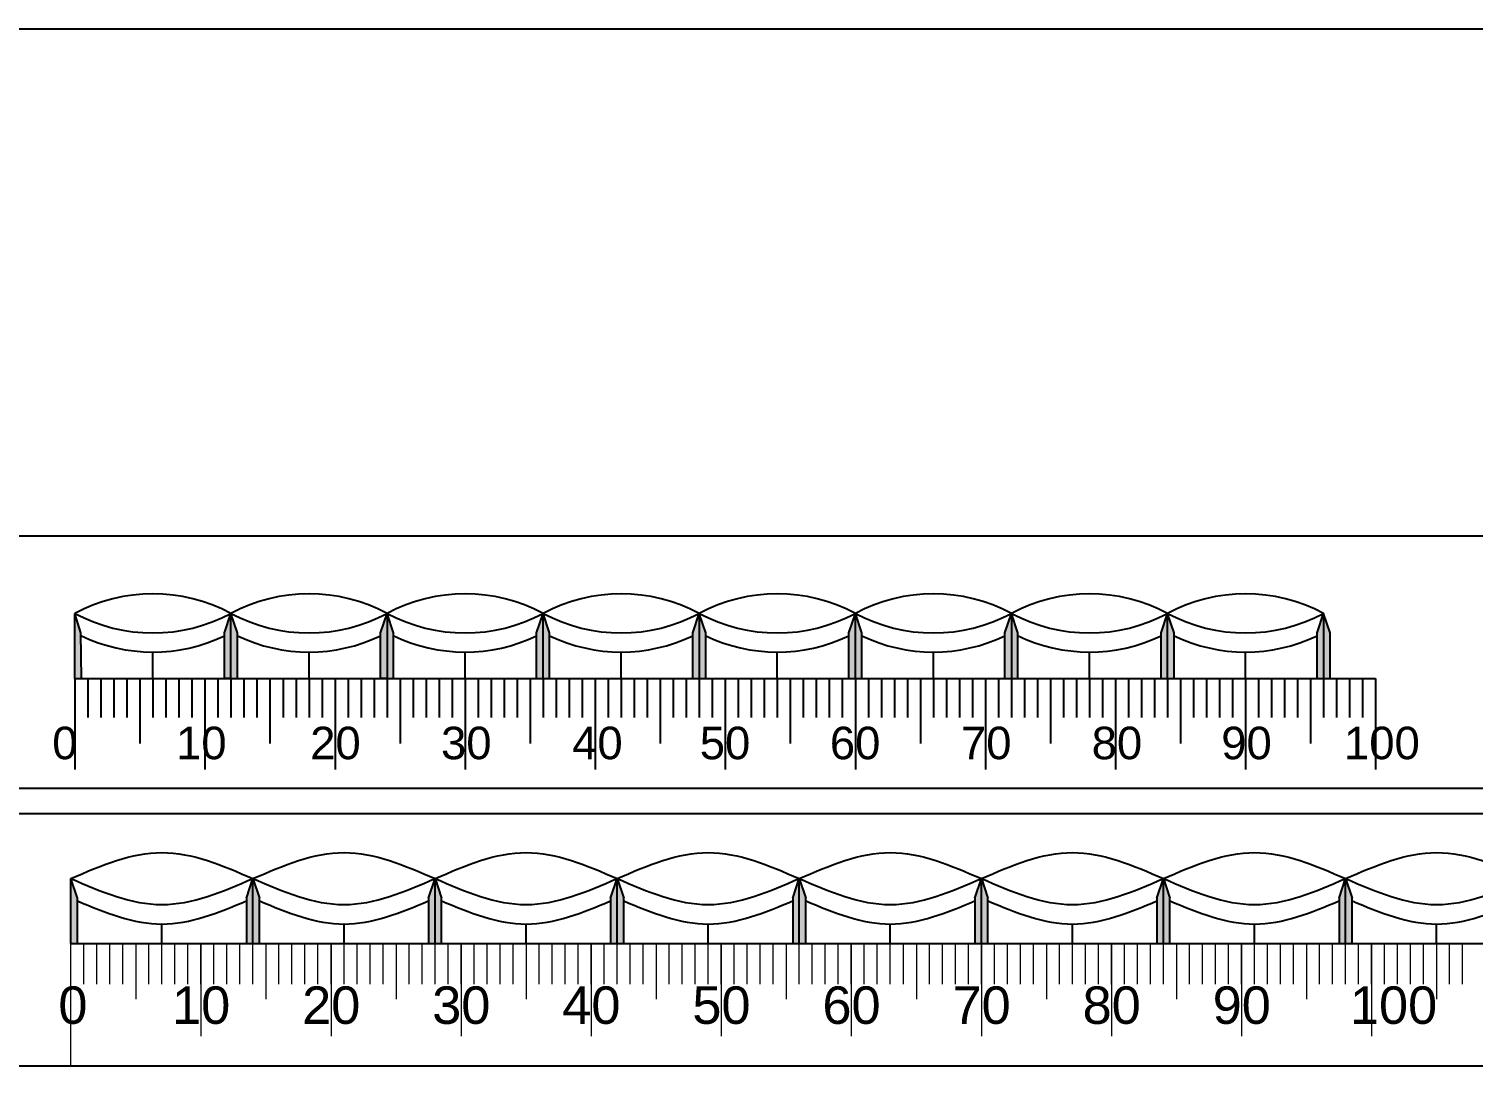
# Model space of a CAD drawing. Header units: millimetres. Extents: x 10828 to 12582, y 10200 to 11457.
# Drawn here: x 10923.6 to 11034.6, y 11373.8 to 11454 of the extents above; entities that cross this region are included whole.
import ezdxf

# ---------------------------------------------------------------- set-up
doc = ezdxf.new("R2010")
doc.units = ezdxf.units.MM
doc.linetypes.add('ACAD_ISO03W100', pattern=[30, 12, -18])
for name, color, linetype, lineweight in [('BTONG', 250, 'Continuous', 30), ('chigioixd', 1, 'ACAD_ISO03W100', 30), ('VATLIEU', 250, 'Continuous', 5)]:
    doc.layers.add(name, color=color, linetype=linetype, lineweight=lineweight)
doc.layers.add('GHICHU', color=7, linetype='Continuous')
doc.styles.get("Standard").update_dxf_attribs({"font": 'arial.ttf'})
doc.styles.add('VN-DIM', font='')
doc.styles.get('VN-DIM').set_extended_font_data('VNI-Helve')

# ---------------------------------------------------------------- blocks, each defined once
blk = doc.blocks.new('*U10')
h = blk.add_hatch(color=3)
h.dxf.hatch_style = 1
h.paths.add_polyline_path([(-11.79, 0.25), (-12.25, 1.75), (-12.25, -3.25), (-11.75, -3.25)])
h.paths.add_polyline_path([(-0.25, 1.75), (-0.75, 0.25), (-0.75, -3.25), (-0.25, -3.25)])
h.paths.add_polyline_path([(0.25, 0.25), (-0.25, 1.75), (-0.25, -3.25), (0.25, -3.25)])
h.paths.add_polyline_path([(11.75, 1.75), (11.25, 0.25), (11.25, -3.25), (11.75, -3.25)])
h.paths.add_polyline_path([(12.25, 0.25), (11.75, 1.75), (11.75, -3.25), (12.25, -3.25)])
for p, q in [((-0.75, 0.25), (-0.25, 1.75)), ((-0.25, -3.25), (-0.25, 1.75)), ((0.25, 0.25), (-0.25, 1.75)), ((11.25, 0.25), (11.75, 1.75)), ((11.75, 1.75), (11.75, -3.25)), ((12.25, 0.25), (11.75, 1.75)), ((-0.75, -3.25), (-0.75, 0.25)), ((0.25, -3.25), (0.25, 0.25)), ((11.25, -3.25), (11.25, 0.25)), ((12.25, -3.25), (12.25, 0.25))]:
    blk.add_line(p, q)
at = {"color": 1}
for p, q in [((-6.25, -3.25), (-6.25, -1.25)), ((5.75, -3.25), (5.75, -1.25))]:
    blk.add_line(p, q, dxfattribs=at)
at = {"color": 5}
for centre, start, end in [((-6.25, -9.5), 61.9275, 118.0725), ((5.75, 13), 241.9275, 298.0725)]:
    blk.add_arc(centre, 12.75, start, end, dxfattribs=at)
at = {"color": 6}
for centre, start, end in [((5.75, -9.5), 61.9275, 118.0725), ((-6.25, 13), 241.9275, 298.0725)]:
    blk.add_arc(centre, 12.75, start, end, dxfattribs=at)
at = {"color": 1}
for centre, start in [((-6.25, 11.53), 244.2665), ((5.75, 11.53), 244.4453)]:
    blk.add_arc(centre, 12.75, start, 295.5547, dxfattribs=at)
blk = doc.blocks.new('*U11')
at = {"color": 0, "linetype": 'ByBlock', "lineweight": -2, "transparency": 16777216}
for p in [(0, 0), (24, 0), (48, 0), (72, 0)]:
    blk.add_blockref('*U10', p, dxfattribs=at)

msp = doc.modelspace()

# ---------------------------------------------------------------- hatches: boundary and pattern name
h = msp.add_hatch(color=3)
h.dxf.hatch_style = 1
h.paths.add_polyline_path([(10927.3, 11387.19), (10926.8, 11388.69), (10926.8, 11383.69), (10927.3, 11383.69)])
h.paths.add_polyline_path([(10940.8, 11388.69), (10940.3, 11387.19), (10940.3, 11383.69), (10940.8, 11383.69)])
h.paths.add_polyline_path([(10941.3, 11387.19), (10940.8, 11388.69), (10940.8, 11383.69), (10941.3, 11383.69)])
h.paths.add_polyline_path([(10954.8, 11388.69), (10954.3, 11387.19), (10954.3, 11383.69), (10954.8, 11383.69)])
h.paths.add_polyline_path([(10955.3, 11387.19), (10954.8, 11388.69), (10954.8, 11383.69), (10955.3, 11383.69)])
h.paths.add_polyline_path([(10968.8, 11388.69), (10968.3, 11387.19), (10968.3, 11383.69), (10968.8, 11383.69)])
h.paths.add_polyline_path([(10969.3, 11387.19), (10968.8, 11388.69), (10968.8, 11383.69), (10969.3, 11383.69)])
h.paths.add_polyline_path([(10982.8, 11388.69), (10982.3, 11387.19), (10982.3, 11383.69), (10982.8, 11383.69)])
h.paths.add_polyline_path([(10983.3, 11387.19), (10982.8, 11388.69), (10982.8, 11383.69), (10983.3, 11383.69)])
h.paths.add_polyline_path([(10996.8, 11388.69), (10996.3, 11387.19), (10996.3, 11383.69), (10996.8, 11383.69)])
h.paths.add_polyline_path([(10997.3, 11387.19), (10996.8, 11388.69), (10996.8, 11383.69), (10997.3, 11383.69)])
h.paths.add_polyline_path([(11011.3, 11387.19), (11010.8, 11388.69), (11010.8, 11383.69), (11011.3, 11383.69)])
h.paths.add_polyline_path([(11010.8, 11388.69), (11010.3, 11387.19), (11010.3, 11383.69), (11010.8, 11383.69)])
h.paths.add_polyline_path([(11024.8, 11388.69), (11024.3, 11387.19), (11024.3, 11383.69), (11024.8, 11383.69)])
h.paths.add_polyline_path([(11025.3, 11387.19), (11024.8, 11388.69), (11024.8, 11383.69), (11025.3, 11383.69)])
h.paths.add_polyline_path([(11038.8, 11388.69), (11038.3, 11387.19), (11038.3, 11383.69), (11038.8, 11383.69)])
h.paths.add_polyline_path([(11039.3, 11387.19), (11038.8, 11388.69), (11038.8, 11383.69), (11039.3, 11383.69)])
h.paths.add_polyline_path([(11053.3, 11387.19), (11052.8, 11388.69), (11052.8, 11383.69), (11053.3, 11383.69)])
h.paths.add_polyline_path([(11052.8, 11388.69), (11052.3, 11387.19), (11052.3, 11383.69), (11052.8, 11383.69)])
h.paths.add_polyline_path([(11066.8, 11388.69), (11066.3, 11387.19), (11066.3, 11383.69), (11066.8, 11383.69)])
h.paths.add_polyline_path([(11067.3, 11387.19), (11066.8, 11388.69), (11066.8, 11383.69), (11067.3, 11383.69)])

# ---------------------------------------------------------------- linework, layer by layer
for p, q in [((10927.11, 11404.07), (10927.11, 11409.07)), ((10927.57, 11407.57), (10927.11, 11409.07)), ((10927.61, 11404.07), (10927.57, 11407.57)), ((10927.11, 11404.07), (10927.11, 11397.07)), ((10927.11, 11404.07), (10928.11, 11404.07)), ((10927.11, 11404.07), (10927.61, 11404.07)), ((10928.11, 11404.07), (10928.11, 11401.07)), ((10928.11, 11404.07), (10929.11, 11404.07)), ((10929.11, 11404.07), (10929.11, 11401.07)), ((10929.11, 11404.07), (10930.11, 11404.07)), ((10930.11, 11404.07), (10930.11, 11401.07)), ((10930.11, 11404.07), (10931.11, 11404.07)), ((10931.11, 11404.07), (10931.11, 11401.07)), ((10931.11, 11404.07), (10932.11, 11404.07)), ((10932.11, 11404.07), (10932.11, 11399.07)), ((10932.11, 11404.07), (10933.11, 11404.07)), ((10933.11, 11404.07), (10933.11, 11401.07)), ((10933.11, 11404.07), (10934.11, 11404.07)), ((10934.11, 11404.07), (10934.11, 11401.07)), ((10934.11, 11404.07), (10935.11, 11404.07)), ((10935.11, 11404.07), (10935.11, 11401.07)), ((10935.11, 11404.07), (10936.11, 11404.07)), ((10936.11, 11404.07), (10936.11, 11401.07)), ((10936.11, 11404.07), (10937.11, 11404.07)), ((10937.11, 11404.07), (10937.11, 11397.07)), ((10937.11, 11404.07), (10937.11, 11397.07)), ((10937.11, 11404.07), (10938.11, 11404.07)), ((10938.11, 11404.07), (10938.11, 11401.07)), ((10938.11, 11404.07), (10939.11, 11404.07)), ((10939.11, 11404.07), (10938.61, 11404.07)), ((10939.11, 11404.07), (10939.11, 11401.07)), ((10939.11, 11404.07), (10940.11, 11404.07)), ((10939.11, 11404.07), (10939.61, 11404.07)), ((10940.11, 11404.07), (10940.11, 11401.07)), ((10940.11, 11404.07), (10941.11, 11404.07)), ((10941.11, 11404.07), (10941.11, 11401.07)), ((10941.11, 11404.07), (10942.11, 11404.07)), ((10942.11, 11404.07), (10942.11, 11399.07)), ((10942.11, 11404.07), (10943.11, 11404.07)), ((10943.11, 11404.07), (10943.11, 11401.07)), ((10943.11, 11404.07), (10944.11, 11404.07)), ((10944.11, 11404.07), (10944.11, 11401.07)), ((10944.11, 11404.07), (10945.11, 11404.07)), ((10945.11, 11404.07), (10945.11, 11401.07)), ((10945.11, 11404.07), (10946.11, 11404.07)), ((10946.11, 11404.07), (10946.11, 11401.07)), ((10946.11, 11404.07), (10947.11, 11404.07)), ((10947.11, 11404.07), (10947.11, 11397.07)), ((10947.11, 11404.07), (10947.11, 11397.07)), ((10947.11, 11404.07), (10948.11, 11404.07)), ((10948.11, 11404.07), (10948.11, 11401.07)), ((10948.11, 11404.07), (10949.11, 11404.07)), ((10949.11, 11404.07), (10949.11, 11401.07)), ((10949.11, 11404.07), (10950.11, 11404.07)), ((10950.11, 11404.07), (10950.11, 11401.07)), ((10950.11, 11404.07), (10951.11, 11404.07)), ((10951.11, 11404.07), (10950.61, 11404.07)), ((10951.11, 11404.07), (10951.11, 11401.07)), ((10951.11, 11404.07), (10952.11, 11404.07)), ((10951.11, 11404.07), (10951.61, 11404.07)), ((10952.11, 11404.07), (10952.11, 11399.07)), ((10952.11, 11404.07), (10953.11, 11404.07)), ((10953.11, 11404.07), (10953.11, 11401.07)), ((10953.11, 11404.07), (10954.11, 11404.07)), ((10954.11, 11404.07), (10954.11, 11401.07)), ((10954.11, 11404.07), (10955.11, 11404.07)), ((10955.11, 11404.07), (10955.11, 11401.07)), ((10955.11, 11404.07), (10956.11, 11404.07)), ((10956.11, 11404.07), (10956.11, 11401.07)), ((10956.11, 11404.07), (10957.11, 11404.07)), ((10957.11, 11404.07), (10957.11, 11397.07)), ((10957.11, 11404.07), (10957.11, 11397.07)), ((10957.11, 11404.07), (10958.11, 11404.07)), ((10958.11, 11404.07), (10958.11, 11401.07)), ((10958.11, 11404.07), (10959.11, 11404.07)), ((10959.11, 11404.07), (10959.11, 11401.07)), ((10959.11, 11404.07), (10960.11, 11404.07)), ((10960.11, 11404.07), (10960.11, 11401.07)), ((10960.11, 11404.07), (10961.11, 11404.07)), ((10961.11, 11404.07), (10961.11, 11401.07)), ((10961.11, 11404.07), (10962.11, 11404.07)), ((10962.11, 11404.07), (10962.11, 11399.07)), ((10962.11, 11404.07), (10963.11, 11404.07)), ((10963.11, 11404.07), (10963.11, 11401.07)), ((10963.11, 11404.07), (10964.11, 11404.07)), ((10964.11, 11404.07), (10964.11, 11401.07)), ((10964.11, 11404.07), (10965.11, 11404.07)), ((10965.11, 11404.07), (10965.11, 11401.07)), ((10965.11, 11404.07), (10966.11, 11404.07)), ((10966.11, 11404.07), (10966.11, 11401.07)), ((10966.11, 11404.07), (10967.11, 11404.07)), ((10967.11, 11404.07), (10967.11, 11397.07)), ((10967.11, 11404.07), (10967.11, 11397.07)), ((10967.11, 11404.07), (10968.11, 11404.07)), ((10968.11, 11404.07), (10968.11, 11401.07)), ((10968.11, 11404.07), (10969.11, 11404.07)), ((10969.11, 11404.07), (10969.11, 11401.07)), ((10969.11, 11404.07), (10970.11, 11404.07)), ((10970.11, 11404.07), (10970.11, 11401.07)), ((10970.11, 11404.07), (10971.11, 11404.07)), ((10971.11, 11404.07), (10971.11, 11401.07)), ((10971.11, 11404.07), (10972.11, 11404.07)), ((10972.11, 11404.07), (10972.11, 11399.07)), ((10972.11, 11404.07), (10973.11, 11404.07)), ((10973.11, 11404.07), (10973.11, 11401.07)), ((10973.11, 11404.07), (10974.11, 11404.07)), ((10974.11, 11404.07), (10974.11, 11401.07)), ((10974.11, 11404.07), (10975.11, 11404.07)), ((10975.11, 11404.07), (10975.11, 11401.07)), ((10975.11, 11404.07), (10976.11, 11404.07)), ((10976.11, 11404.07), (10976.11, 11401.07)), ((10976.11, 11404.07), (10977.11, 11404.07)), ((10977.11, 11404.07), (10977.11, 11397.07)), ((10977.11, 11404.07), (10977.11, 11397.07)), ((10977.11, 11404.07), (10978.11, 11404.07)), ((10978.11, 11404.07), (10978.11, 11401.07)), ((10978.11, 11404.07), (10979.11, 11404.07)), ((10979.11, 11404.07), (10979.11, 11401.07)), ((10979.11, 11404.07), (10980.11, 11404.07)), ((10980.11, 11404.07), (10980.11, 11401.07)), ((10980.11, 11404.07), (10981.11, 11404.07)), ((10981.11, 11404.07), (10981.11, 11401.07)), ((10981.11, 11404.07), (10982.11, 11404.07)), ((10982.11, 11404.07), (10982.11, 11399.07)), ((10982.11, 11404.07), (10983.11, 11404.07)), ((10983.11, 11404.07), (10983.11, 11401.07)), ((10983.11, 11404.07), (10984.11, 11404.07)), ((10984.11, 11404.07), (10984.11, 11401.07)), ((10984.11, 11404.07), (10985.11, 11404.07)), ((10985.11, 11404.07), (10985.11, 11401.07)), ((10985.11, 11404.07), (10986.11, 11404.07)), ((10986.11, 11404.07), (10986.11, 11401.07)), ((10986.11, 11404.07), (10987.11, 11404.07)), ((10987.11, 11404.07), (10987.11, 11397.07)), ((10987.11, 11404.07), (10987.11, 11397.07)), ((10987.11, 11404.07), (10988.11, 11404.07)), ((10988.11, 11404.07), (10988.11, 11401.07)), ((10988.11, 11404.07), (10989.11, 11404.07)), ((10989.11, 11404.07), (10989.11, 11401.07)), ((10989.11, 11404.07), (10990.11, 11404.07)), ((10990.11, 11404.07), (10990.11, 11401.07)), ((10990.11, 11404.07), (10991.11, 11404.07)), ((10991.11, 11404.07), (10991.11, 11401.07)), ((10991.11, 11404.07), (10992.11, 11404.07)), ((10992.11, 11404.07), (10992.11, 11399.07)), ((10992.11, 11404.07), (10993.11, 11404.07)), ((10993.11, 11404.07), (10993.11, 11401.07)), ((10993.11, 11404.07), (10994.11, 11404.07)), ((10994.11, 11404.07), (10994.11, 11401.07)), ((10994.11, 11404.07), (10995.11, 11404.07)), ((10995.11, 11404.07), (10995.11, 11401.07)), ((10995.11, 11404.07), (10996.11, 11404.07)), ((10996.11, 11404.07), (10996.11, 11401.07)), ((10996.11, 11404.07), (10997.11, 11404.07)), ((10997.11, 11404.07), (10997.11, 11397.07)), ((10997.11, 11404.07), (10997.11, 11397.07)), ((10997.11, 11404.07), (10998.11, 11404.07)), ((10998.11, 11404.07), (10998.11, 11401.07)), ((10998.11, 11404.07), (10999.11, 11404.07)), ((10999.11, 11404.07), (10999.11, 11401.07)), ((10999.11, 11404.07), (11000.11, 11404.07)), ((11000.11, 11404.07), (11000.11, 11401.07)), ((11000.11, 11404.07), (11001.11, 11404.07)), ((11001.11, 11404.07), (11001.11, 11401.07)), ((11001.11, 11404.07), (11002.11, 11404.07)), ((11002.11, 11404.07), (11002.11, 11399.07)), ((11002.11, 11404.07), (11003.11, 11404.07)), ((11003.11, 11404.07), (11003.11, 11401.07)), ((11003.11, 11404.07), (11004.11, 11404.07)), ((11004.11, 11404.07), (11004.11, 11401.07)), ((11004.11, 11404.07), (11005.11, 11404.07)), ((11005.11, 11404.07), (11005.11, 11401.07)), ((11005.11, 11404.07), (11006.11, 11404.07)), ((11006.11, 11404.07), (11006.11, 11401.07)), ((11006.11, 11404.07), (11007.11, 11404.07)), ((11007.11, 11404.07), (11007.11, 11397.07)), ((11007.11, 11404.07), (11007.11, 11397.07)), ((11007.11, 11404.07), (11008.11, 11404.07)), ((11008.11, 11404.07), (11008.11, 11401.07)), ((11008.11, 11404.07), (11009.11, 11404.07)), ((11009.11, 11404.07), (11009.11, 11401.07)), ((11009.11, 11404.07), (11010.11, 11404.07)), ((11010.11, 11404.07), (11010.11, 11401.07)), ((11010.11, 11404.07), (11011.11, 11404.07)), ((11011.11, 11404.07), (11011.11, 11401.07)), ((11011.11, 11404.07), (11012.11, 11404.07)), ((11012.11, 11404.07), (11012.11, 11399.07)), ((11012.11, 11404.07), (11013.11, 11404.07)), ((11013.11, 11404.07), (11013.11, 11401.07)), ((11013.11, 11404.07), (11014.11, 11404.07)), ((11014.11, 11404.07), (11014.11, 11401.07)), ((11014.11, 11404.07), (11015.11, 11404.07)), ((11015.11, 11404.07), (11015.11, 11401.07)), ((11015.11, 11404.07), (11016.11, 11404.07)), ((11016.11, 11404.07), (11016.11, 11401.07)), ((11016.11, 11404.07), (11017.11, 11404.07)), ((11017.11, 11404.07), (11017.11, 11397.07)), ((11017.11, 11404.07), (11017.11, 11397.07)), ((11017.11, 11404.07), (11018.11, 11404.07)), ((11018.11, 11404.07), (11018.11, 11401.07)), ((11018.11, 11404.07), (11019.11, 11404.07)), ((11019.11, 11404.07), (11019.11, 11401.07)), ((11019.11, 11404.07), (11020.11, 11404.07)), ((11020.11, 11404.07), (11020.11, 11401.07)), ((11020.11, 11404.07), (11021.11, 11404.07)), ((11021.11, 11404.07), (11021.11, 11401.07)), ((11021.11, 11404.07), (11022.11, 11404.07)), ((11022.11, 11404.07), (11022.11, 11399.07)), ((11022.11, 11404.07), (11023.11, 11404.07)), ((11023.11, 11404.07), (11023.11, 11401.07)), ((11023.11, 11404.07), (11024.11, 11404.07)), ((11024.11, 11404.07), (11024.11, 11401.07)), ((11024.11, 11404.07), (11025.11, 11404.07)), ((11025.11, 11404.07), (11025.11, 11401.07)), ((11025.11, 11404.07), (11026.11, 11404.07)), ((11026.11, 11404.07), (11026.11, 11401.07)), ((11026.11, 11404.07), (11027.11, 11404.07)), ((11027.11, 11404.07), (11027.11, 11397.07)), ((11027.11, 11404.07), (11027.11, 11397.07)), ((10926.8, 11383.69), (10926.8, 11388.69)), ((10927.3, 11387.19), (10926.8, 11388.69)), ((10940.3, 11387.19), (10940.8, 11388.69)), ((10940.8, 11383.69), (10940.8, 11388.69)), ((10940.8, 11388.69), (10941.3, 11387.19)), ((10954.3, 11387.19), (10954.8, 11388.69)), ((10954.8, 11383.69), (10954.8, 11388.69)), ((10954.8, 11388.69), (10955.3, 11387.19)), ((10968.3, 11387.19), (10968.8, 11388.69)), ((10968.8, 11383.69), (10968.8, 11388.69)), ((10968.8, 11388.69), (10969.3, 11387.19)), ((10982.3, 11387.19), (10982.8, 11388.69)), ((10982.8, 11383.69), (10982.8, 11388.69)), ((10982.8, 11388.69), (10983.3, 11387.19)), ((10996.3, 11387.19), (10996.8, 11388.69)), ((10996.8, 11383.69), (10996.8, 11388.69)), ((10996.8, 11388.69), (10997.3, 11387.19)), ((11010.3, 11387.19), (11010.8, 11388.69)), ((11010.8, 11383.69), (11010.8, 11388.69)), ((11010.8, 11388.69), (11011.3, 11387.19)), ((11024.3, 11387.19), (11024.8, 11388.69)), ((11024.8, 11383.69), (11024.8, 11388.69)), ((11024.8, 11388.69), (11025.3, 11387.19)), ((10926.8, 11383.69), (10926.8, 11387.19)), ((10927.3, 11383.69), (10927.3, 11387.19)), ((10940.3, 11387.19), (10940.3, 11383.69)), ((10941.3, 11383.69), (10941.3, 11387.19)), ((10954.3, 11387.19), (10954.3, 11383.69)), ((10955.3, 11383.69), (10955.3, 11387.19)), ((10968.3, 11387.19), (10968.3, 11383.69)), ((10969.3, 11383.69), (10969.3, 11387.19)), ((10982.3, 11387.19), (10982.3, 11383.69)), ((10983.3, 11383.69), (10983.3, 11387.19)), ((10996.3, 11387.19), (10996.3, 11383.69)), ((10997.3, 11383.69), (10997.3, 11387.19)), ((11010.3, 11387.19), (11010.3, 11383.69)), ((11011.3, 11383.69), (11011.3, 11387.19)), ((11024.3, 11387.19), (11024.3, 11383.69)), ((11025.3, 11383.69), (11025.3, 11387.19))]:
    msp.add_line(p, q)
at = {"color": 1}
for p, q in [((10933.8, 11383.69), (10933.8, 11385.19)), ((10947.8, 11383.69), (10947.8, 11385.19)), ((10961.8, 11383.69), (10961.8, 11385.19)), ((10975.8, 11383.69), (10975.8, 11385.19)), ((10989.8, 11383.69), (10989.8, 11385.19)), ((11003.8, 11383.69), (11003.8, 11385.19)), ((11017.8, 11383.69), (11017.8, 11385.19)), ((11031.8, 11383.69), (11031.8, 11385.19))]:
    msp.add_line(p, q, dxfattribs=at)
at = {"color": 0}
for p, q in [((10926.8, 11383.69), (11067.3, 11383.69)), ((10926.8, 11383.69), (10933.8, 11383.69)), ((10926.8, 11383.69), (10927.3, 11383.69)), ((10940.8, 11383.69), (10941.3, 11383.69)), ((10954.8, 11383.69), (10955.3, 11383.69))]:
    msp.add_line(p, q, dxfattribs=at)
for points in [[(10828.25, 11454), (11248.25, 11454), (11248.25, 11157), (10828.25, 11157)], [(10866.82, 11415.03), (11086.43, 11415.03), (11086.43, 11395.62), (10866.82, 11395.62)], [(10866.83, 11393.68), (11086.43, 11393.68), (11086.43, 11374.27), (10866.83, 11374.27)]]:
    msp.add_lwpolyline(points, close=True)
at = {"color": 5}
for points in [[(10926.8, 11388.69), (10933.8, 11390.69), (10940.8, 11388.69)], [(10954.8, 11388.69), (10961.8, 11390.69), (10968.8, 11388.69)], [(10982.8, 11388.69), (10989.8, 11390.69), (10996.8, 11388.69)], [(11010.8, 11388.69), (11017.8, 11390.69), (11024.8, 11388.69)], [(10940.8, 11388.69), (10947.8, 11386.69), (10954.8, 11388.69)], [(10968.8, 11388.69), (10975.8, 11386.69), (10982.8, 11388.69)], [(10996.8, 11388.69), (11003.8, 11386.69), (11010.8, 11388.69)], [(11024.8, 11388.69), (11031.8, 11386.69), (11038.8, 11388.69)]]:
    msp.add_spline(points, degree=3, dxfattribs=at)
at = {"color": 6}
for points in [[(10940.8, 11388.69), (10947.8, 11390.69), (10954.8, 11388.69)], [(10968.8, 11388.69), (10975.8, 11390.69), (10982.8, 11388.69)], [(10996.8, 11388.69), (11003.8, 11390.69), (11010.8, 11388.69)], [(11024.8, 11388.69), (11031.8, 11390.69), (11038.8, 11388.69)], [(10926.8, 11388.69), (10933.8, 11386.69), (10940.8, 11388.69)], [(10954.8, 11388.69), (10961.8, 11386.69), (10968.8, 11388.69)], [(10982.8, 11388.69), (10989.8, 11386.69), (10996.8, 11388.69)], [(11010.8, 11388.69), (11017.8, 11386.69), (11024.8, 11388.69)]]:
    msp.add_spline(points, degree=3, dxfattribs=at)
at = {"color": 1}
for points in [[(10927.3, 11386.98), (10929.47, 11386.06), (10933.8, 11384.33), (10938.14, 11386.06), (10940.3, 11386.98)], [(10941.3, 11386.98), (10943.47, 11386.06), (10947.8, 11384.33), (10952.14, 11386.06), (10954.3, 11386.98)], [(10955.3, 11386.98), (10957.47, 11386.06), (10961.8, 11384.33), (10966.14, 11386.06), (10968.3, 11386.98)], [(10969.3, 11386.98), (10971.47, 11386.06), (10975.8, 11384.33), (10980.14, 11386.06), (10982.3, 11386.98)], [(10983.3, 11386.98), (10985.47, 11386.06), (10989.8, 11384.33), (10994.14, 11386.06), (10996.3, 11386.98)], [(10997.3, 11386.98), (10999.47, 11386.06), (11003.8, 11384.33), (11008.14, 11386.06), (11010.3, 11386.98)], [(11011.3, 11386.98), (11013.47, 11386.06), (11017.8, 11384.33), (11022.14, 11386.06), (11024.3, 11386.98)], [(11025.3, 11386.98), (11027.47, 11386.06), (11031.8, 11384.33), (11036.14, 11386.06), (11038.3, 11386.98)]]:
    msp.add_open_spline(points, degree=3, dxfattribs=at)
at = {"layer": 'BTONG', "color": 0, "linetype": 'ByBlock', "lineweight": 13, "ltscale": 0.13}
for p, q in [((10926.8, 11380.57), (10926.8, 11383.69)), ((10927.8, 11380.57), (10927.8, 11383.69)), ((10928.8, 11380.57), (10928.8, 11383.69)), ((10929.8, 11380.57), (10929.8, 11383.69)), ((10930.8, 11380.57), (10930.8, 11383.69)), ((10931.8, 11383.69), (10931.8, 11379.41)), ((10932.8, 11380.57), (10932.8, 11383.69)), ((10933.8, 11380.57), (10933.8, 11383.69)), ((10934.8, 11380.57), (10934.8, 11383.69)), ((10935.8, 11380.57), (10935.8, 11383.69)), ((10936.8, 11380.57), (10936.8, 11383.69)), ((10937.8, 11380.57), (10937.8, 11383.69)), ((10938.8, 11380.57), (10938.8, 11383.69)), ((10939.8, 11380.57), (10939.8, 11383.69)), ((10940.8, 11380.57), (10940.8, 11383.69)), ((10941.8, 11383.69), (10941.8, 11379.41)), ((10942.8, 11380.57), (10942.8, 11383.69)), ((10943.8, 11380.57), (10943.8, 11383.69)), ((10944.8, 11380.57), (10944.8, 11383.69)), ((10945.8, 11380.57), (10945.8, 11383.69)), ((10946.8, 11380.57), (10946.8, 11383.69)), ((10947.8, 11380.57), (10947.8, 11383.69)), ((10948.8, 11380.57), (10948.8, 11383.69)), ((10949.8, 11380.57), (10949.8, 11383.69)), ((10950.8, 11380.57), (10950.8, 11383.69)), ((10951.8, 11383.69), (10951.8, 11379.41)), ((10952.8, 11380.57), (10952.8, 11383.69)), ((10953.8, 11380.57), (10953.8, 11383.69)), ((10954.8, 11380.57), (10954.8, 11383.69)), ((10955.8, 11380.57), (10955.8, 11383.69)), ((10956.8, 11380.57), (10956.8, 11383.69)), ((10957.8, 11380.57), (10957.8, 11383.69)), ((10958.8, 11380.57), (10958.8, 11383.69)), ((10959.8, 11380.57), (10959.8, 11383.69)), ((10960.8, 11380.57), (10960.8, 11383.69)), ((10961.8, 11383.69), (10961.8, 11379.41)), ((10962.8, 11380.57), (10962.8, 11383.69)), ((10963.8, 11380.57), (10963.8, 11383.69)), ((10964.8, 11380.57), (10964.8, 11383.69)), ((10965.8, 11380.57), (10965.8, 11383.69)), ((10966.8, 11380.57), (10966.8, 11383.69)), ((10967.8, 11380.57), (10967.8, 11383.69)), ((10968.8, 11380.57), (10968.8, 11383.69)), ((10969.8, 11380.57), (10969.8, 11383.69)), ((10970.8, 11380.57), (10970.8, 11383.69)), ((10971.8, 11383.69), (10971.8, 11379.41)), ((10972.8, 11380.57), (10972.8, 11383.69)), ((10973.8, 11380.57), (10973.8, 11383.69)), ((10974.8, 11380.57), (10974.8, 11383.69)), ((10975.8, 11380.57), (10975.8, 11383.69)), ((10976.8, 11380.57), (10976.8, 11383.69)), ((10977.8, 11380.57), (10977.8, 11383.69)), ((10978.8, 11380.57), (10978.8, 11383.69)), ((10979.8, 11380.57), (10979.8, 11383.69)), ((10980.8, 11380.57), (10980.8, 11383.69)), ((10981.8, 11383.69), (10981.8, 11379.41)), ((10982.8, 11380.57), (10982.8, 11383.69)), ((10983.8, 11380.57), (10983.8, 11383.69)), ((10984.8, 11380.57), (10984.8, 11383.69)), ((10985.8, 11380.57), (10985.8, 11383.69)), ((10986.8, 11380.57), (10986.8, 11383.69)), ((10987.8, 11380.57), (10987.8, 11383.69)), ((10988.8, 11380.57), (10988.8, 11383.69)), ((10989.8, 11380.57), (10989.8, 11383.69)), ((10990.8, 11380.57), (10990.8, 11383.69)), ((10991.8, 11383.69), (10991.8, 11379.41)), ((10992.8, 11380.57), (10992.8, 11383.69)), ((10993.8, 11380.57), (10993.8, 11383.69)), ((10994.8, 11380.57), (10994.8, 11383.69)), ((10995.8, 11380.57), (10995.8, 11383.69)), ((10996.8, 11380.57), (10996.8, 11383.69)), ((10997.8, 11380.57), (10997.8, 11383.69)), ((10998.8, 11380.57), (10998.8, 11383.69)), ((10999.8, 11380.57), (10999.8, 11383.69)), ((11000.8, 11380.57), (11000.8, 11383.69)), ((11001.8, 11383.69), (11001.8, 11379.41)), ((11002.8, 11380.57), (11002.8, 11383.69)), ((11003.8, 11380.57), (11003.8, 11383.69)), ((11004.8, 11380.57), (11004.8, 11383.69)), ((11005.8, 11380.57), (11005.8, 11383.69)), ((11006.8, 11380.57), (11006.8, 11383.69)), ((11007.8, 11380.57), (11007.8, 11383.69)), ((11008.8, 11380.57), (11008.8, 11383.69)), ((11009.8, 11380.57), (11009.8, 11383.69)), ((11010.8, 11380.57), (11010.8, 11383.69)), ((11011.8, 11383.69), (11011.8, 11379.41)), ((11012.8, 11380.57), (11012.8, 11383.69)), ((11013.8, 11380.57), (11013.8, 11383.69)), ((11014.8, 11380.57), (11014.8, 11383.69)), ((11015.8, 11380.57), (11015.8, 11383.69)), ((11016.8, 11380.57), (11016.8, 11383.69)), ((11017.8, 11380.57), (11017.8, 11383.69)), ((11018.8, 11380.57), (11018.8, 11383.69)), ((11019.8, 11380.57), (11019.8, 11383.69)), ((11020.8, 11380.57), (11020.8, 11383.69)), ((11021.8, 11383.69), (11021.8, 11379.41)), ((11022.8, 11380.57), (11022.8, 11383.69)), ((11023.8, 11380.57), (11023.8, 11383.69)), ((11024.8, 11380.57), (11024.8, 11383.69)), ((11025.8, 11380.57), (11025.8, 11383.69)), ((11026.8, 11380.57), (11026.8, 11383.69)), ((11027.8, 11380.57), (11027.8, 11383.69)), ((11028.8, 11380.57), (11028.8, 11383.69)), ((11029.8, 11380.57), (11029.8, 11383.69)), ((11030.8, 11380.57), (11030.8, 11383.69)), ((11031.8, 11383.69), (11031.8, 11379.41)), ((11032.8, 11380.57), (11032.8, 11383.69)), ((11033.8, 11380.57), (11033.8, 11383.69))]:
    msp.add_line(p, q, dxfattribs=at)
at = {"layer": 'VATLIEU', "color": 4, "linetype": 'ByBlock', "lineweight": 13, "ltscale": 0.13}
for p, q in [((10926.8, 11374.27), (10926.8, 11383.69)), ((10936.8, 11383.69), (10936.8, 11376.57)), ((10946.8, 11383.69), (10946.8, 11376.57)), ((10956.8, 11383.69), (10956.8, 11376.57)), ((10966.8, 11383.69), (10966.8, 11376.57)), ((10976.8, 11383.69), (10976.8, 11376.57)), ((10986.8, 11383.69), (10986.8, 11376.57)), ((10996.8, 11383.69), (10996.8, 11376.57)), ((11006.8, 11383.69), (11006.8, 11376.57)), ((11016.8, 11383.69), (11016.8, 11376.57)), ((11026.8, 11383.69), (11026.8, 11376.57))]:
    msp.add_line(p, q, dxfattribs=at)

# ---------------------------------------------------------------- block references
msp.add_blockref('*U11', (10939.36, 11407.32))

# ---------------------------------------------------------------- texts
for s, p in [('0', (10925.37, 11397.86)), ('10', (10934.89, 11397.86)), ('20', (10945.2, 11397.86)), ('30', (10955.26, 11397.86)), ('40', (10965.34, 11397.86)), ('50', (10975.15, 11397.86)), ('60', (10985.15, 11397.86)), ('70', (10995.23, 11397.86)), ('80', (11005.28, 11397.86)), ('90', (11015.24, 11397.86)), ('100', (11024.68, 11397.86))]:
    msp.add_text(s, height=2.5).set_placement(p)
at = {"layer": 'chigioixd', "color": 1, "linetype": 'ByBlock', "lineweight": -2, "ltscale": 0.13, "insert": (10925.84, 11380.4), "char_height": 2.88, "attachment_point": 1, "style": 'VN-DIM'}
msp.add_mtext('0', dxfattribs=at)
at = {"layer": 'chigioixd', "color": 0, "linetype": 'ByBlock', "lineweight": -2, "ltscale": 0.13, "insert": (11025.13, 11380.4), "char_height": 2.88, "attachment_point": 1, "style": 'VN-DIM'}
msp.add_mtext('100', dxfattribs=at)
at = {"layer": 'GHICHU', "lineweight": -2, "char_height": 2.88, "attachment_point": 1, "style": 'VN-DIM'}
for s, insert in [('10', (10934.58, 11380.4)), ('20', (10944.58, 11380.4)), ('30', (10954.58, 11380.4)), ('40', (10964.58, 11380.4)), ('50', (10974.58, 11380.4)), ('60', (10984.58, 11380.4)), ('70', (10994.58, 11380.4)), ('80', (11004.58, 11380.4)), ('90', (11014.58, 11380.4))]:
    msp.add_mtext(s, dxfattribs=dict(at, insert=insert))

doc.saveas('drawing.dxf')
